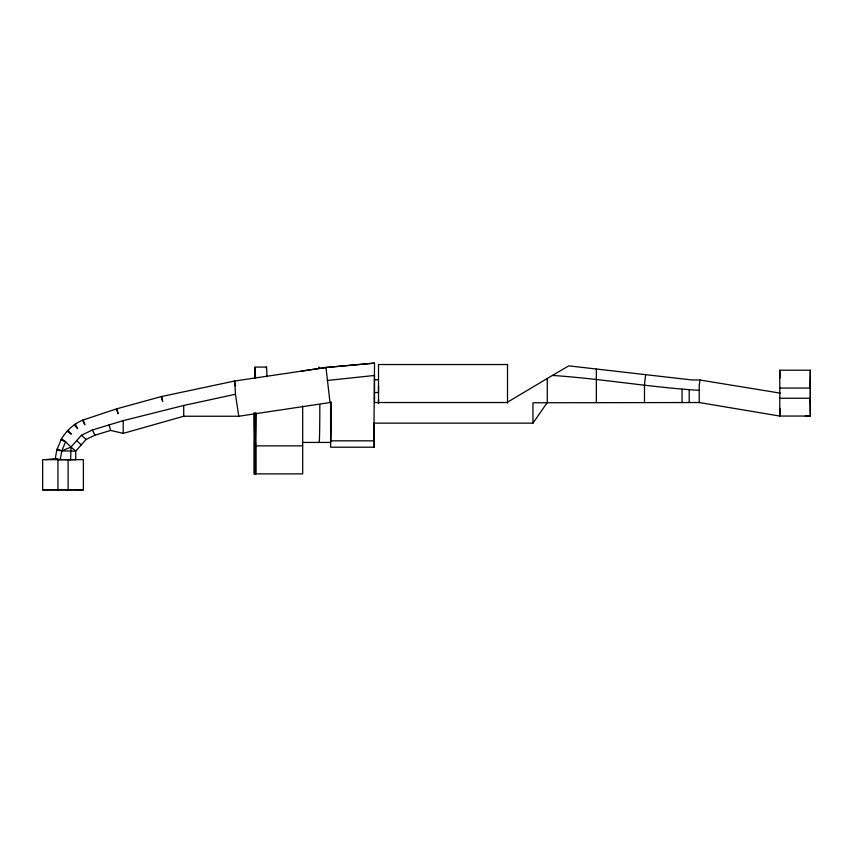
<?xml version="1.0" encoding="UTF-8"?>
<svg xmlns="http://www.w3.org/2000/svg" width="853" height="853" viewBox="0 0 853 853"><rect width="100%" height="100%" fill="white"/><g stroke="black" fill="none" stroke-linecap="round" stroke-linejoin="round"><path stroke-width="1.28" d="M42.65 489.814L42.65 459.66L83.391 459.66L83.391 489.803L42.65 489.814L70.65 489.814M57.929 489.814L57.929 459.66L55.274 458.637L45.198 459.66M330.623 426.01L330.623 402.339M330.623 401.592L330.623 447.196L374.2 447.196L374.2 440.83L330.623 440.83M378.508 403.682L378.508 399.78M378.508 385.94L378.508 392.529L374.51 392.529M255.473 413.193L255.015 432.247L254.567 413.193M234.714 381.003L235.46 394.257L183.715 405.474L123.205 420.646L92.423 429.976L81.408 435.275L70.97 447.057L70.66 459.66L57.929 459.66M809.913 386.697L810.329 370.223L779.781 370.223L779.781 416.051L810.35 416.051L810.329 370.223M780.058 408.438L779.781 416.051L699.236 402.531L532.976 402.776L532.976 423.141L374.2 423.141L374.2 447.196M645.636 374.659L644.484 384.735L644.484 402.531M254.898 378.199L255.015 377.261L255.143 378.199M780.602 393.201L700.068 380.033L699.236 385.066L699.236 402.531M61.512 438.698L56.81 450.011L55.274 458.637L60.296 459.522L61.821 450.896L65.574 441.769L61.512 438.698C66.758 430.509 74.072 423.472 83.274 419.943L116.754 408.811L161.334 396.57L234.404 381.056L325.963 367.504L374.52 363.122L373.859 440.83M330.623 411.775L331.167 411.775L331.284 402.637L330.015 402.531L325.974 367.472L374.52 363.122M532.976 423.141L547.274 402.531L547.274 378.465L568.759 365.862L691.559 379.916L700.068 380.033M330.015 402.531L238.765 416.243L183.715 416.243L123.205 433.377L110.698 430.413L94.928 435.19L86.1 439.444L75.746 451.12L75.746 459.66L68.112 459.65L68.112 489.803L83.391 489.803L75.746 489.878M547.274 378.465L506.917 402.531L374.52 402.531L374.52 375.459L327.189 380.491M57.215 449.009L61.821 450.896L75.746 451.12L70.97 447.057L61.821 450.896L56.81 450.011M301.056 371.183L325.974 367.472M805.243 416.051L810.35 415.912M255.015 367.078L266.477 367.078M374.51 379.798L378.508 379.798M779.781 388.051L810.329 388.051L810.35 398.234L779.781 398.234M552.467 375.427C601.504 378.732 650.285 387.315 699.236 390.354M302.975 442.43L330.623 442.43A37.681 0.661 -90 0 0 331.273 402.296M255.964 445.863L302.676 445.863M60.968 439.881L65.574 441.769L70.97 447.057M67.248 431.117L71.311 434.188L67.931 430.37M81.408 435.275L86.1 439.444M76.621 440.67L81.323 444.829M74.254 424.783L77.623 428.601L75.245 424.101M82.496 420.273L84.873 424.773L83.274 419.943M92.423 429.976L94.928 435.19M116.498 408.896L118.098 413.726L116.754 408.811M109.045 424.943L110.698 430.413M161.334 396.57L162.688 401.475L161.633 396.506M234.404 381.056L235.46 386.025M235.46 394.257L238.765 416.243M779.781 370.223L780.058 377.89M809.913 399.492L810.35 416.051M689.192 390.354L689.192 402.531M682.059 389.181L682.059 402.531M596.354 369.018L596.354 402.531M507.514 403.16L507.514 364.53L378.508 364.53L378.508 402.435M302.676 406.081L302.676 473.873L254.066 473.873L254.066 412.713M255.964 412.713L255.964 473.873M255.484 473.873L255.484 442.43L254.567 442.43L254.567 473.873M183.715 405.474L183.715 416.243M123.205 420.646L123.205 433.377M318.99 368.357A37.681 0.661 90 0 1 319.331 368.357M254.557 378.114A37.681 0.661 -90 0 1 255.484 378.114M255.655 414.505A37.681 0.661 -90 0 1 255.015 442.43A37.681 0.661 90 0 1 254.386 414.505M266.307 368.357A37.681 0.661 -90 0 1 266.914 376.759M319.822 404.748A37.681 0.661 -90 0 1 319.161 442.43"/></g></svg>
